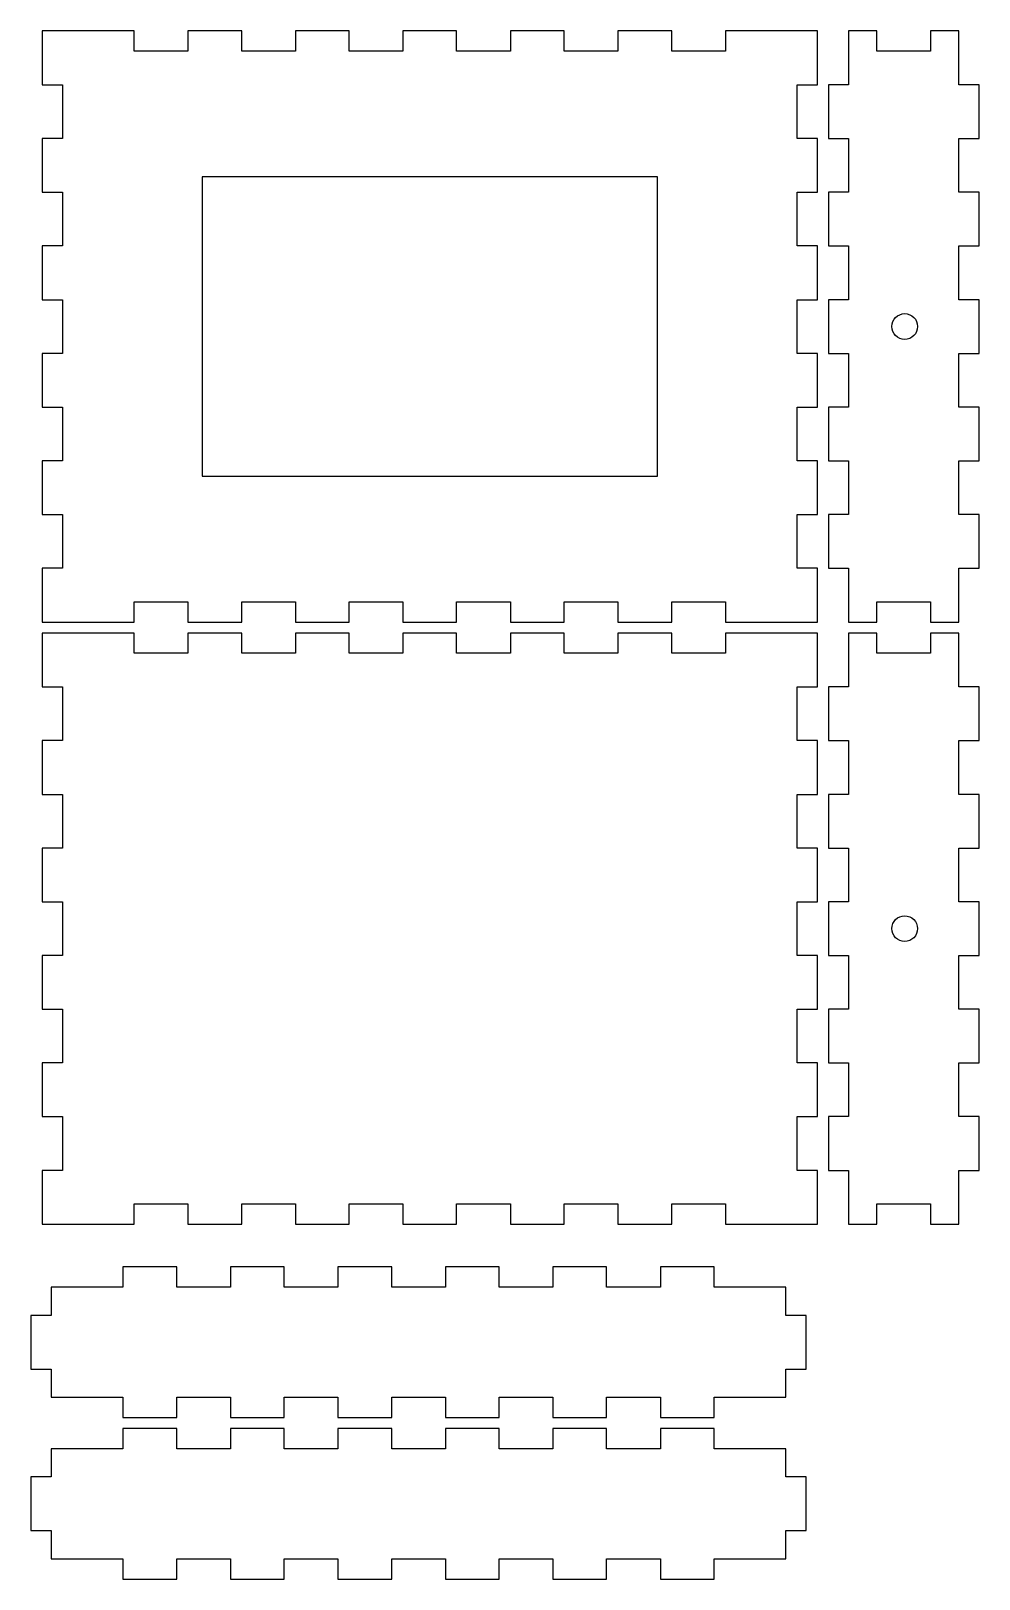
# Model space of a CAD drawing. Header units: millimetres. Extents: x -3 to 255, y -94 to 328.
import ezdxf

# ---------------------------------------------------------------- set-up
doc = ezdxf.new("R2010")
doc.units = ezdxf.units.MM
doc.header["$MEASUREMENT"] = 0
doc.layers.get('0').update_dxf_attribs({"linetype": 'CONTINUOUS'})
for name, color, linetype in [('back_outsideCutPath', 7, 'CONTINUOUS'), ('bottom_outsideCutPath', 7, 'CONTINUOUS'), ('front_outsideCutPath', 7, 'CONTINUOUS'), ('left_outsideCutPath', 7, 'CONTINUOUS'), ('right_outsideCutPath', 7, 'CONTINUOUS'), ('top_outsideCutPath', 7, 'CONTINUOUS')]:
    doc.layers.add(name, color=color, linetype=linetype)

msp = doc.modelspace()

# ---------------------------------------------------------------- linework, layer by layer
at = {"linetype": 'Continuous'}
for p, q in [((167.5, 288.25), (43.5, 288.25)), ((43.5, 288.25), (43.5, 206.75)), ((167.5, 206.75), (167.5, 288.25)), ((43.5, 206.75), (167.5, 206.75))]:
    msp.add_line(p, q, dxfattribs=at)
for centre in [(234.77, 247.5), (234.77, 83.5)]:
    msp.add_circle(centre, 3.5, dxfattribs=at)
at = {"layer": 'back_outsideCutPath'}
for p, q in [((0, 328), (0, 313.33)), ((10.4, 328), (0, 328)), ((25.04, 328), (10.4, 328)), ((25.04, 322.5), (25.04, 328)), ((54.3, 328), (39.66, 328)), ((39.66, 328), (39.66, 322.5)), ((54.3, 322.5), (54.3, 328)), ((83.56, 328), (68.92, 328)), ((68.92, 328), (68.92, 322.5)), ((83.56, 322.5), (83.56, 328)), ((112.81, 328), (98.19, 328)), ((98.19, 328), (98.19, 322.5)), ((112.81, 322.5), (112.81, 328)), ((142.07, 328), (127.44, 328)), ((127.44, 328), (127.44, 322.5)), ((142.07, 322.5), (142.07, 328)), ((171.34, 328), (156.71, 328)), ((156.71, 328), (156.71, 322.5)), ((171.34, 322.5), (171.34, 328)), ((211, 328), (185.97, 328)), ((185.97, 328), (185.97, 322.5)), ((211, 313.33), (211, 328)), ((39.66, 322.5), (25.04, 322.5)), ((68.92, 322.5), (54.3, 322.5)), ((98.19, 322.5), (83.56, 322.5)), ((127.44, 322.5), (112.81, 322.5)), ((156.71, 322.5), (142.07, 322.5)), ((185.97, 322.5), (171.34, 322.5)), ((0, 313.33), (5.5, 313.33)), ((5.5, 313.33), (5.5, 298.7)), ((205.5, 298.7), (205.5, 313.33)), ((205.5, 313.33), (211, 313.33)), ((5.5, 298.7), (0, 298.7)), ((0, 298.7), (0, 284.07)), ((211, 298.7), (205.5, 298.7)), ((211, 284.07), (211, 298.7)), ((0, 284.07), (5.5, 284.07)), ((5.5, 284.07), (5.5, 269.44)), ((205.5, 269.44), (205.5, 284.07)), ((205.5, 284.07), (211, 284.07)), ((5.5, 269.44), (0, 269.44)), ((0, 269.44), (0, 254.81)), ((211, 269.44), (205.5, 269.44)), ((211, 254.81), (211, 269.44)), ((0, 254.81), (5.5, 254.81)), ((5.5, 254.81), (5.5, 240.19)), ((205.5, 240.19), (205.5, 254.81)), ((205.5, 254.81), (211, 254.81)), ((5.5, 240.19), (0, 240.19)), ((0, 240.19), (0, 225.56)), ((211, 240.19), (205.5, 240.19)), ((211, 225.56), (211, 240.19)), ((0, 225.56), (5.5, 225.56)), ((5.5, 225.56), (5.5, 210.93)), ((205.5, 210.93), (205.5, 225.56)), ((205.5, 225.56), (211, 225.56)), ((5.5, 210.93), (0, 210.93)), ((0, 210.93), (0, 196.29)), ((211, 210.93), (205.5, 210.93)), ((211, 196.29), (211, 210.93)), ((0, 196.29), (5.5, 196.29)), ((5.5, 196.29), (5.5, 181.66)), ((205.5, 181.66), (205.5, 196.29)), ((205.5, 196.29), (211, 196.29)), ((5.5, 181.66), (0, 181.66)), ((0, 181.66), (0, 167)), ((211, 181.66), (205.5, 181.66)), ((211, 167), (211, 181.66)), ((25.04, 167), (25.04, 172.5)), ((25.04, 172.5), (39.66, 172.5)), ((39.66, 172.5), (39.66, 167)), ((54.3, 167), (54.3, 172.5)), ((54.3, 172.5), (68.92, 172.5)), ((68.92, 172.5), (68.92, 167)), ((83.56, 167), (83.56, 172.5)), ((83.56, 172.5), (98.19, 172.5)), ((98.19, 172.5), (98.19, 167)), ((112.81, 167), (112.81, 172.5)), ((112.81, 172.5), (127.44, 172.5)), ((127.44, 172.5), (127.44, 167)), ((142.07, 167), (142.07, 172.5)), ((142.07, 172.5), (156.71, 172.5)), ((156.71, 172.5), (156.71, 167)), ((171.34, 167), (171.34, 172.5)), ((171.34, 172.5), (185.97, 172.5)), ((185.97, 172.5), (185.97, 167)), ((0, 167), (25.04, 167)), ((39.66, 167), (54.3, 167)), ((68.92, 167), (83.56, 167)), ((98.19, 167), (112.81, 167)), ((127.44, 167), (142.07, 167)), ((156.71, 167), (171.34, 167)), ((185.97, 167), (200.59, 167)), ((200.59, 167), (211, 167))]:
    msp.add_line(p, q, dxfattribs=at)
at = {"layer": 'bottom_outsideCutPath'}
for p, q in [((36.6, -8.65), (21.97, -8.65)), ((21.97, -8.65), (21.97, -14.15)), ((36.6, -14.15), (36.6, -8.65)), ((65.86, -8.65), (51.23, -8.65)), ((51.23, -8.65), (51.23, -14.15)), ((65.86, -14.15), (65.86, -8.65)), ((95.12, -8.65), (80.49, -8.65)), ((80.49, -8.65), (80.49, -14.15)), ((95.12, -14.15), (95.12, -8.65)), ((124.38, -8.65), (109.75, -8.65)), ((109.75, -8.65), (109.75, -14.15)), ((124.38, -14.15), (124.38, -8.65)), ((153.64, -8.65), (139.01, -8.65)), ((139.01, -8.65), (139.01, -14.15)), ((153.64, -14.15), (153.64, -8.65)), ((182.9, -8.65), (168.27, -8.65)), ((168.27, -8.65), (168.27, -14.15)), ((182.9, -14.15), (182.9, -8.65)), ((2.44, -14.15), (2.44, -21.83)), ((7.34, -14.15), (2.44, -14.15)), ((21.97, -14.15), (7.34, -14.15)), ((51.23, -14.15), (36.6, -14.15)), ((80.49, -14.15), (65.86, -14.15)), ((109.75, -14.15), (95.12, -14.15)), ((139.01, -14.15), (124.38, -14.15)), ((168.27, -14.15), (153.64, -14.15)), ((202.44, -14.15), (182.9, -14.15)), ((202.44, -21.83), (202.44, -14.15)), ((2.44, -21.83), (-3.06, -21.83)), ((-3.06, -21.83), (-3.06, -36.46)), ((207.94, -21.83), (202.44, -21.83)), ((207.94, -36.46), (207.94, -21.83)), ((-3.06, -36.46), (2.44, -36.46)), ((2.44, -36.46), (2.44, -44.15)), ((202.44, -44.15), (202.44, -36.46)), ((202.44, -36.46), (207.94, -36.46)), ((2.44, -44.15), (21.97, -44.15)), ((21.97, -44.15), (21.97, -49.65)), ((36.6, -49.65), (36.6, -44.15)), ((36.6, -44.15), (51.23, -44.15)), ((51.23, -44.15), (51.23, -49.65)), ((65.86, -49.65), (65.86, -44.15)), ((65.86, -44.15), (80.49, -44.15)), ((80.49, -44.15), (80.49, -49.65)), ((95.12, -49.65), (95.12, -44.15)), ((95.12, -44.15), (109.75, -44.15)), ((109.75, -44.15), (109.75, -49.65)), ((124.38, -49.65), (124.38, -44.15)), ((124.38, -44.15), (139.01, -44.15)), ((139.01, -44.15), (139.01, -49.65)), ((153.64, -49.65), (153.64, -44.15)), ((153.64, -44.15), (168.27, -44.15)), ((168.27, -44.15), (168.27, -49.65)), ((182.9, -49.65), (182.9, -44.15)), ((182.9, -44.15), (197.53, -44.15)), ((197.53, -44.15), (202.44, -44.15)), ((21.97, -49.65), (36.6, -49.65)), ((51.23, -49.65), (65.86, -49.65)), ((80.49, -49.65), (95.12, -49.65)), ((109.75, -49.65), (124.38, -49.65)), ((139.01, -49.65), (153.64, -49.65)), ((168.27, -49.65), (182.9, -49.65))]:
    msp.add_line(p, q, dxfattribs=at)
at = {"layer": 'front_outsideCutPath'}
for p, q in [((0, 164), (0, 149.34)), ((10.4, 164), (0, 164)), ((25.04, 164), (10.4, 164)), ((25.04, 158.5), (25.04, 164)), ((54.3, 164), (39.66, 164)), ((39.66, 164), (39.66, 158.5)), ((54.3, 158.5), (54.3, 164)), ((83.56, 164), (68.92, 164)), ((68.92, 164), (68.92, 158.5)), ((83.56, 158.5), (83.56, 164)), ((112.81, 164), (98.19, 164)), ((98.19, 164), (98.19, 158.5)), ((112.81, 158.5), (112.81, 164)), ((142.07, 164), (127.44, 164)), ((127.44, 164), (127.44, 158.5)), ((142.07, 158.5), (142.07, 164)), ((171.34, 164), (156.71, 164)), ((156.71, 164), (156.71, 158.5)), ((171.34, 158.5), (171.34, 164)), ((211, 164), (185.97, 164)), ((185.97, 164), (185.97, 158.5)), ((211, 149.34), (211, 164)), ((39.66, 158.5), (25.04, 158.5)), ((68.92, 158.5), (54.3, 158.5)), ((98.19, 158.5), (83.56, 158.5)), ((127.44, 158.5), (112.81, 158.5)), ((156.71, 158.5), (142.07, 158.5)), ((185.97, 158.5), (171.34, 158.5)), ((0, 149.34), (5.5, 149.34)), ((5.5, 149.34), (5.5, 134.71)), ((205.5, 134.71), (205.5, 149.34)), ((205.5, 149.34), (211, 149.34)), ((5.5, 134.71), (0, 134.71)), ((0, 134.71), (0, 120.08)), ((211, 134.71), (205.5, 134.71)), ((211, 120.08), (211, 134.71)), ((0, 120.08), (5.5, 120.08)), ((5.5, 120.08), (5.5, 105.44)), ((205.5, 105.44), (205.5, 120.08)), ((205.5, 120.08), (211, 120.08)), ((5.5, 105.44), (0, 105.44)), ((0, 105.44), (0, 90.81)), ((211, 105.44), (205.5, 105.44)), ((211, 90.81), (211, 105.44)), ((0, 90.81), (5.5, 90.81)), ((5.5, 90.81), (5.5, 76.19)), ((205.5, 76.19), (205.5, 90.81)), ((205.5, 90.81), (211, 90.81)), ((5.5, 76.19), (0, 76.19)), ((0, 76.19), (0, 61.55)), ((211, 76.19), (205.5, 76.19)), ((211, 61.55), (211, 76.19)), ((0, 61.55), (5.5, 61.55)), ((5.5, 61.55), (5.5, 46.92)), ((205.5, 46.92), (205.5, 61.55)), ((205.5, 61.55), (211, 61.55)), ((5.5, 46.92), (0, 46.92)), ((0, 46.92), (0, 32.3)), ((211, 46.92), (205.5, 46.92)), ((211, 32.3), (211, 46.92)), ((0, 32.3), (5.5, 32.3)), ((5.5, 32.3), (5.5, 17.66)), ((205.5, 17.66), (205.5, 32.3)), ((205.5, 32.3), (211, 32.3)), ((5.5, 17.66), (0, 17.66)), ((0, 17.66), (0, 3)), ((211, 17.66), (205.5, 17.66)), ((211, 3), (211, 17.66)), ((25.04, 3), (25.04, 8.5)), ((25.04, 8.5), (39.66, 8.5)), ((39.66, 8.5), (39.66, 3)), ((54.3, 3), (54.3, 8.5)), ((54.3, 8.5), (68.92, 8.5)), ((68.92, 8.5), (68.92, 3)), ((83.56, 3), (83.56, 8.5)), ((83.56, 8.5), (98.19, 8.5)), ((98.19, 8.5), (98.19, 3)), ((112.81, 3), (112.81, 8.5)), ((112.81, 8.5), (127.44, 8.5)), ((127.44, 8.5), (127.44, 3)), ((142.07, 3), (142.07, 8.5)), ((142.07, 8.5), (156.71, 8.5)), ((156.71, 8.5), (156.71, 3)), ((171.34, 3), (171.34, 8.5)), ((171.34, 8.5), (185.97, 8.5)), ((185.97, 8.5), (185.97, 3)), ((0, 3), (25.04, 3)), ((39.66, 3), (54.3, 3)), ((68.92, 3), (83.56, 3)), ((98.19, 3), (112.81, 3)), ((127.44, 3), (142.07, 3)), ((156.71, 3), (171.34, 3)), ((185.97, 3), (200.59, 3)), ((200.59, 3), (211, 3))]:
    msp.add_line(p, q, dxfattribs=at)
at = {"layer": 'left_outsideCutPath'}
for p, q in [((219.5, 164), (219.5, 149.34)), ((227.19, 164), (219.5, 164)), ((227.19, 158.5), (227.19, 164)), ((249.5, 164), (241.81, 164)), ((241.81, 164), (241.81, 158.5)), ((249.5, 149.34), (249.5, 164)), ((241.81, 158.5), (227.19, 158.5)), ((219.5, 149.34), (214, 149.34)), ((214, 149.34), (214, 134.71)), ((255, 149.34), (249.5, 149.34)), ((255, 134.71), (255, 149.34)), ((214, 134.71), (219.5, 134.71)), ((219.5, 134.71), (219.5, 120.08)), ((249.5, 120.08), (249.5, 134.71)), ((249.5, 134.71), (255, 134.71)), ((219.5, 120.08), (214, 120.08)), ((214, 120.08), (214, 105.44)), ((255, 120.08), (249.5, 120.08)), ((255, 105.44), (255, 120.08)), ((214, 105.44), (219.5, 105.44)), ((219.5, 105.44), (219.5, 90.81)), ((249.5, 90.81), (249.5, 105.44)), ((249.5, 105.44), (255, 105.44)), ((219.5, 90.81), (214, 90.81)), ((214, 90.81), (214, 76.19)), ((255, 90.81), (249.5, 90.81)), ((255, 76.19), (255, 90.81)), ((214, 76.19), (219.5, 76.19)), ((219.5, 76.19), (219.5, 61.55)), ((249.5, 61.55), (249.5, 76.19)), ((249.5, 76.19), (255, 76.19)), ((219.5, 61.55), (214, 61.55)), ((214, 61.55), (214, 46.92)), ((255, 61.55), (249.5, 61.55)), ((255, 46.92), (255, 61.55)), ((214, 46.92), (219.5, 46.92)), ((219.5, 46.92), (219.5, 32.3)), ((249.5, 32.3), (249.5, 46.92)), ((249.5, 46.92), (255, 46.92)), ((219.5, 32.3), (214, 32.3)), ((214, 32.3), (214, 17.66)), ((255, 32.3), (249.5, 32.3)), ((255, 17.66), (255, 32.3)), ((214, 17.66), (219.5, 17.66)), ((219.5, 17.66), (219.5, 3)), ((249.5, 3), (249.5, 17.66)), ((249.5, 17.66), (255, 17.66)), ((227.19, 3), (227.19, 8.5)), ((227.19, 8.5), (241.81, 8.5)), ((241.81, 8.5), (241.81, 3)), ((219.5, 3), (227.19, 3)), ((241.81, 3), (249.5, 3))]:
    msp.add_line(p, q, dxfattribs=at)
at = {"layer": 'right_outsideCutPath'}
for p, q in [((219.5, 328), (219.5, 313.33)), ((227.19, 328), (219.5, 328)), ((227.19, 322.5), (227.19, 328)), ((249.5, 328), (241.81, 328)), ((241.81, 328), (241.81, 322.5)), ((249.5, 313.33), (249.5, 328)), ((241.81, 322.5), (227.19, 322.5)), ((219.5, 313.33), (214, 313.33)), ((214, 313.33), (214, 298.7)), ((255, 313.33), (249.5, 313.33)), ((255, 298.7), (255, 313.33)), ((214, 298.7), (219.5, 298.7)), ((219.5, 298.7), (219.5, 284.07)), ((249.5, 284.07), (249.5, 298.7)), ((249.5, 298.7), (255, 298.7)), ((219.5, 284.07), (214, 284.07)), ((214, 284.07), (214, 269.44)), ((255, 284.07), (249.5, 284.07)), ((255, 269.44), (255, 284.07)), ((214, 269.44), (219.5, 269.44)), ((219.5, 269.44), (219.5, 254.81)), ((249.5, 254.81), (249.5, 269.44)), ((249.5, 269.44), (255, 269.44)), ((219.5, 254.81), (214, 254.81)), ((214, 254.81), (214, 240.19)), ((255, 254.81), (249.5, 254.81)), ((255, 240.19), (255, 254.81)), ((214, 240.19), (219.5, 240.19)), ((219.5, 240.19), (219.5, 225.56)), ((249.5, 225.56), (249.5, 240.19)), ((249.5, 240.19), (255, 240.19)), ((219.5, 225.56), (214, 225.56)), ((214, 225.56), (214, 210.93)), ((255, 225.56), (249.5, 225.56)), ((255, 210.93), (255, 225.56)), ((214, 210.93), (219.5, 210.93)), ((219.5, 210.93), (219.5, 196.29)), ((249.5, 196.29), (249.5, 210.93)), ((249.5, 210.93), (255, 210.93)), ((219.5, 196.29), (214, 196.29)), ((214, 196.29), (214, 181.66)), ((255, 196.29), (249.5, 196.29)), ((255, 181.66), (255, 196.29)), ((214, 181.66), (219.5, 181.66)), ((219.5, 181.66), (219.5, 167)), ((249.5, 167), (249.5, 181.66)), ((249.5, 181.66), (255, 181.66)), ((227.19, 167), (227.19, 172.5)), ((227.19, 172.5), (241.81, 172.5)), ((241.81, 172.5), (241.81, 167)), ((219.5, 167), (227.19, 167)), ((241.81, 167), (249.5, 167))]:
    msp.add_line(p, q, dxfattribs=at)
at = {"layer": 'top_outsideCutPath'}
for p, q in [((36.6, -52.65), (21.97, -52.65)), ((21.97, -52.65), (21.97, -58.15)), ((36.6, -58.15), (36.6, -52.65)), ((65.86, -52.65), (51.23, -52.65)), ((51.23, -52.65), (51.23, -58.15)), ((65.86, -58.15), (65.86, -52.65)), ((95.12, -52.65), (80.49, -52.65)), ((80.49, -52.65), (80.49, -58.15)), ((95.12, -58.15), (95.12, -52.65)), ((124.38, -52.65), (109.75, -52.65)), ((109.75, -52.65), (109.75, -58.15)), ((124.38, -58.15), (124.38, -52.65)), ((153.64, -52.65), (139.01, -52.65)), ((139.01, -52.65), (139.01, -58.15)), ((153.64, -58.15), (153.64, -52.65)), ((182.9, -52.65), (168.27, -52.65)), ((168.27, -52.65), (168.27, -58.15)), ((182.9, -58.15), (182.9, -52.65)), ((2.44, -58.15), (2.44, -65.83)), ((7.34, -58.15), (2.44, -58.15)), ((21.97, -58.15), (7.34, -58.15)), ((51.23, -58.15), (36.6, -58.15)), ((80.49, -58.15), (65.86, -58.15)), ((109.75, -58.15), (95.12, -58.15)), ((139.01, -58.15), (124.38, -58.15)), ((168.27, -58.15), (153.64, -58.15)), ((202.44, -58.15), (182.9, -58.15)), ((202.44, -65.83), (202.44, -58.15)), ((2.44, -65.83), (-3.06, -65.83)), ((-3.06, -65.83), (-3.06, -80.46)), ((207.94, -65.83), (202.44, -65.83)), ((207.94, -80.46), (207.94, -65.83)), ((-3.06, -80.46), (2.44, -80.46)), ((2.44, -80.46), (2.44, -88.15)), ((202.44, -88.15), (202.44, -80.46)), ((202.44, -80.46), (207.94, -80.46)), ((2.44, -88.15), (21.97, -88.15)), ((21.97, -88.15), (21.97, -93.65)), ((36.6, -93.65), (36.6, -88.15)), ((36.6, -88.15), (51.23, -88.15)), ((51.23, -88.15), (51.23, -93.65)), ((65.86, -93.65), (65.86, -88.15)), ((65.86, -88.15), (80.49, -88.15)), ((80.49, -88.15), (80.49, -93.65)), ((95.12, -93.65), (95.12, -88.15)), ((95.12, -88.15), (109.75, -88.15)), ((109.75, -88.15), (109.75, -93.65)), ((124.38, -93.65), (124.38, -88.15)), ((124.38, -88.15), (139.01, -88.15)), ((139.01, -88.15), (139.01, -93.65)), ((153.64, -93.65), (153.64, -88.15)), ((153.64, -88.15), (168.27, -88.15)), ((168.27, -88.15), (168.27, -93.65)), ((182.9, -93.65), (182.9, -88.15)), ((182.9, -88.15), (197.53, -88.15)), ((197.53, -88.15), (202.44, -88.15)), ((21.97, -93.65), (36.6, -93.65)), ((51.23, -93.65), (65.86, -93.65)), ((80.49, -93.65), (95.12, -93.65)), ((109.75, -93.65), (124.38, -93.65)), ((139.01, -93.65), (153.64, -93.65)), ((168.27, -93.65), (182.9, -93.65))]:
    msp.add_line(p, q, dxfattribs=at)

doc.saveas('drawing.dxf')
